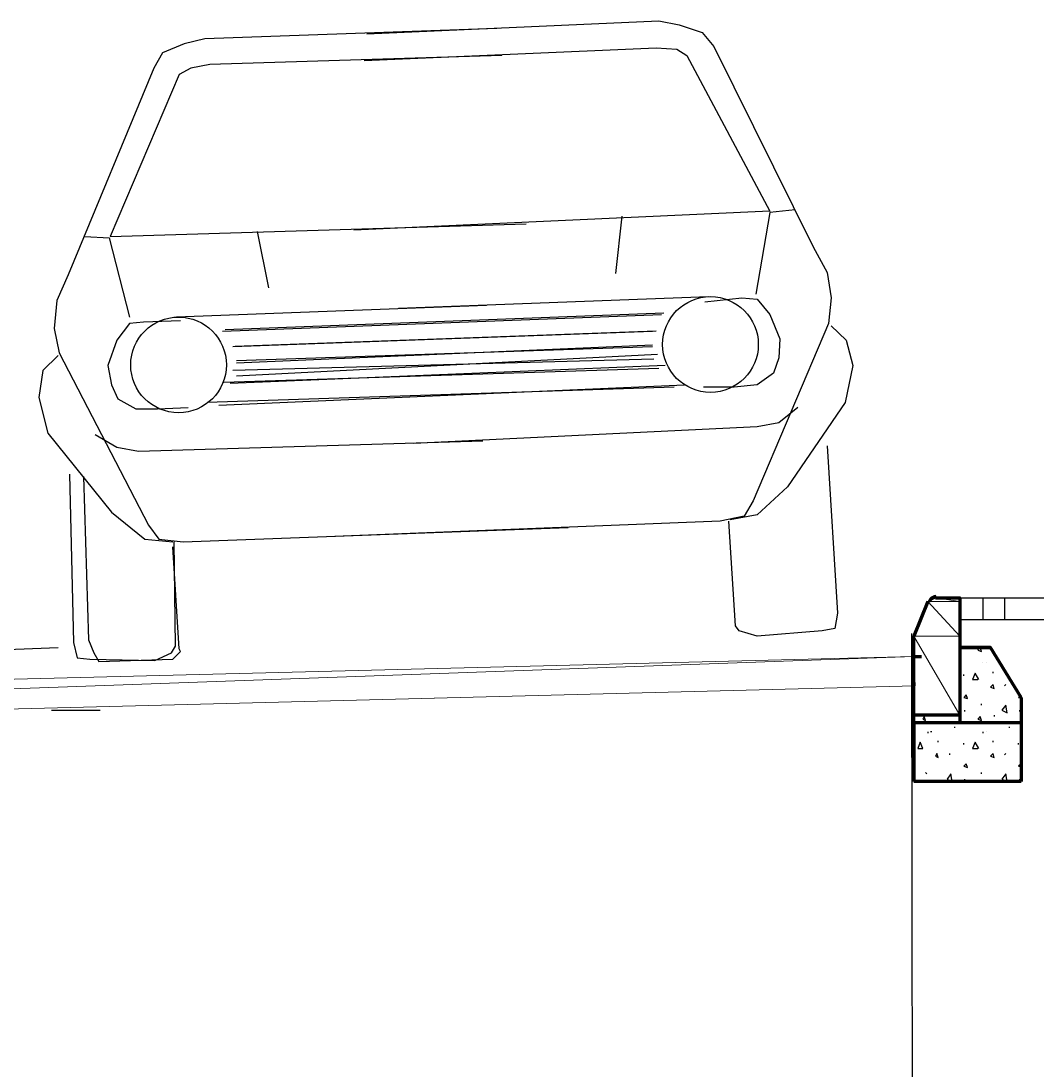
# Model space of a CAD drawing. Header units: inches. Extents: x 11 to 850, y 10 to 598.
# Drawn here: x 308.7 to 360.5, y 437.8 to 491.2 of the extents above; entities that cross this region are included whole.
import ezdxf

# ---------------------------------------------------------------- set-up
doc = ezdxf.new("R2010")
doc.units = ezdxf.units.IN
doc.header["$MEASUREMENT"] = 0
doc.layers.add('PDF_Geometry', color=7, linetype='Continuous')

msp = doc.modelspace()

# ---------------------------------------------------------------- linework, layer by layer
at = {"layer": 'PDF_Geometry', "color": 5, "lineweight": 25}
for points in [[(332.926, 490.832), (318.032, 490.312), (316.992, 490.052), (315.886, 489.597), (315.431, 488.816), (311.074, 478.281), (310.488, 476.98), (310.358, 475.549), (310.618, 474.313), (315.171, 465.534), (315.691, 464.818), (316.927, 464.688), (336.568, 465.403)], [(326.292, 490.572), (341.185, 491.223), (342.226, 491.028), (343.396, 490.637), (343.982, 489.922), (349.054, 479.711), (349.77, 478.411), (349.965, 477.11), (349.835, 475.809), (345.998, 466.769), (345.542, 465.989), (344.307, 465.729), (324.666, 464.948)], [(326.162, 489.207), (341.055, 489.857), (342.096, 489.792), (342.616, 489.467), (346.843, 481.532), (325.642, 480.557)], [(333.186, 489.467), (318.292, 489.011), (317.317, 488.816), (316.732, 488.491), (313.22, 480.232), (334.421, 480.882)], [(339.299, 481.272), (338.974, 478.346)], [(348.144, 481.597), (346.843, 481.467), (346.128, 477.305)], [(311.919, 480.232), (313.155, 480.167), (314.195, 476.134)], [(320.699, 480.492), (321.284, 477.63)], [(327.918, 476.59), (343.721, 477.175)], [(343.526, 476.915), (345.412, 477.11), (346.193, 477.045), (346.843, 476.264), (347.363, 475.029), (347.298, 474.053), (347.038, 473.273), (346.193, 472.688), (345.022, 472.557), (343.461, 472.557)], [(332.405, 476.72), (316.602, 476.134)], [(341.445, 476.33), (319.073, 475.484)], [(316.797, 475.939), (314.911, 475.874), (314.195, 475.809), (313.545, 474.964), (313.09, 473.663), (313.285, 472.687), (313.61, 471.972), (314.52, 471.452), (315.626, 471.452), (317.187, 471.517)], [(318.943, 475.419), (341.315, 476.264)], [(319.463, 474.639), (340.86, 475.419)], [(341.055, 475.419), (319.593, 474.639)], [(349.965, 475.679), (350.745, 474.964), (351.071, 473.663), (350.68, 471.777), (347.754, 467.485), (346.193, 466.054), (344.827, 465.794)], [(340.86, 474.704), (319.658, 473.793)], [(319.658, 473.923), (340.86, 474.639)], [(319.658, 473.143), (341.12, 474.248)], [(310.553, 474.183), (309.773, 473.403), (309.578, 472.037), (310.033, 470.216), (313.285, 466.184), (314.976, 464.818), (316.406, 464.688)], [(341.51, 473.663), (319.333, 472.753)], [(340.925, 473.988), (319.463, 473.403)], [(319.008, 472.818), (341.185, 473.533)], [(318.748, 471.647), (342.486, 472.687)], [(341.966, 472.557), (318.162, 471.777)], [(348.274, 471.517), (347.298, 470.736), (346.193, 470.541), (328.698, 469.696)], [(312.439, 470.151), (313.545, 469.501), (314.65, 469.306), (332.21, 469.826)], [(349.77, 469.566), (350.29, 461.046), (350.16, 460.266), (349.51, 460.136), (346.193, 459.875), (345.282, 460.136), (345.087, 460.396), (344.762, 465.729)], [(311.139, 468.135), (311.334, 459.55), (311.529, 458.77), (312.179, 458.705), (315.496, 458.64), (316.341, 459.03), (316.536, 459.355), (316.471, 464.688)], [(311.854, 468.005), (312.114, 459.68), (312.374, 459.03), (312.634, 458.575), (316.406, 458.705), (316.797, 459.095), (316.732, 459.225), (316.406, 464.428)]]:
    msp.add_lwpolyline(points, dxfattribs=at)
at = {"layer": 'PDF_Geometry', "color": 252, "lineweight": 25, "true_color": 0x989898}
msp.add_lwpolyline([(356.534, 461.827), (356.534, 455.843), (354.192, 455.843), (354.192, 459.875), (354.908, 461.631), (355.298, 461.827), (356.534, 461.827)], dxfattribs=at)
at = {"layer": 'PDF_Geometry', "color": 3, "lineweight": 70}
for points in [[(354.908, 461.631), (354.192, 459.875)], [(355.298, 461.827), (356.534, 461.827), (356.534, 455.453)], [(359.655, 455.453), (354.192, 455.453), (354.192, 459.875)], [(359.655, 456.754), (358.094, 459.29), (356.534, 459.29), (358.094, 459.29)], [(359.655, 456.754), (359.655, 455.453)], [(356.534, 455.843), (354.192, 455.843)], [(354.192, 455.453), (354.192, 452.461)], [(359.655, 455.453), (359.655, 452.461)], [(359.655, 452.461), (354.192, 452.461)]]:
    msp.add_lwpolyline(points, dxfattribs=at)
at = {"layer": 'PDF_Geometry', "color": 252, "lineweight": 0, "true_color": 0x989898}
for points in [[(354.192, 459.875), (356.534, 459.875), (354.908, 461.631), (354.192, 459.875)], [(354.908, 461.631), (356.534, 461.631), (355.298, 461.827), (354.908, 461.631)], [(356.534, 459.875), (354.908, 461.631), (356.534, 461.631), (356.534, 459.875)], [(356.534, 461.827), (355.298, 461.827), (355.298, 461.827), (356.534, 461.827)], [(356.534, 461.631), (355.298, 461.827), (356.534, 461.827), (356.534, 461.631)], [(356.534, 461.827), (356.534, 461.827), (356.534, 461.827)], [(356.534, 455.843), (354.192, 455.843), (354.192, 459.875), (356.534, 455.843)], [(354.192, 459.875), (356.534, 459.875), (356.534, 455.843), (354.192, 459.875)], [(356.534, 455.843), (356.534, 455.843), (354.192, 455.843), (356.534, 455.843)]]:
    msp.add_lwpolyline(points, dxfattribs=at)
at = {"layer": 'PDF_Geometry', "color": 1, "lineweight": 25}
for points in [[(356.534, 461.827), (362.062, 461.827)], [(357.704, 461.827), (357.704, 460.721)], [(358.81, 461.827), (358.81, 460.721)], [(356.534, 460.721), (361.801, 460.721)], [(356.534, 459.29), (358.094, 459.29), (359.655, 456.754), (359.655, 452.461), (354.192, 452.461), (354.192, 455.843), (356.534, 455.843), (356.534, 459.29)], [(357.509, 459.29), (357.444, 459.16), (357.639, 459.095), (357.574, 459.29)], [(357.704, 458.51), (357.704, 458.51)], [(357.899, 458.51), (357.899, 458.51)], [(356.729, 457.859), (356.729, 457.924)], [(357.509, 457.664), (357.314, 457.989), (357.184, 457.664), (357.444, 457.664)], [(358.224, 457.989), (358.224, 458.054)], [(358.29, 457.209), (358.224, 457.404), (358.094, 457.274), (358.29, 457.209)], [(358.875, 457.404), (358.81, 457.339)], [(356.924, 456.689), (356.859, 456.884), (356.729, 456.754), (356.924, 456.689)], [(359.59, 456.819), (359.525, 456.754), (359.655, 456.754)], [(356.794, 456.038), (356.794, 456.103)], [(357.639, 456.364), (357.639, 456.429)], [(358.94, 455.973), (358.875, 456.363), (358.68, 456.103), (358.94, 455.973)], [(359.59, 456.038), (359.59, 456.103)], [(354.778, 455.583), (354.713, 455.778), (354.647, 455.648), (354.778, 455.583)], [(355.493, 455.843), (355.493, 455.778)], [(357.639, 455.583), (357.574, 455.778), (357.444, 455.648), (357.639, 455.583)], [(358.29, 455.843), (358.29, 455.778)], [(354.908, 454.998), (354.908, 454.933)], [(355.103, 454.998), (355.038, 454.998)], [(356.273, 455.193), (356.273, 455.258)], [(357.704, 454.998), (357.704, 454.933)], [(357.899, 454.998), (357.899, 454.998)], [(359.07, 455.193), (359.07, 455.258)], [(354.647, 454.152), (354.517, 454.477), (354.387, 454.152), (354.647, 454.152)], [(355.428, 454.477), (355.428, 454.542)], [(356.729, 454.347), (356.729, 454.412)], [(357.509, 454.152), (357.314, 454.477), (357.184, 454.152), (357.444, 454.152)], [(358.224, 454.477), (358.224, 454.542)], [(359.525, 454.347), (359.525, 454.412)], [(355.428, 453.697), (355.363, 453.892), (355.298, 453.762), (355.428, 453.697)], [(356.013, 453.892), (356.013, 453.827)], [(358.29, 453.697), (358.224, 453.892), (358.094, 453.762), (358.29, 453.697)], [(358.875, 453.892), (358.81, 453.827)], [(356.924, 453.177), (356.859, 453.372), (356.729, 453.242), (356.924, 453.177)], [(359.655, 453.372), (359.525, 453.242), (359.655, 453.242)], [(354.843, 452.852), (354.778, 452.917)], [(356.143, 452.461), (356.078, 452.852), (355.883, 452.591), (356.078, 452.461)], [(357.639, 452.852), (357.639, 452.917)], [(358.94, 452.461), (358.875, 452.852), (358.68, 452.591), (358.94, 452.461)], [(356.794, 452.526), (356.794, 452.591)], [(359.59, 452.526), (359.59, 452.591)]]:
    msp.add_lwpolyline(points, dxfattribs=at)
at = {"layer": 'PDF_Geometry', "lineweight": 25}
for points in [[(354.062, 460.006), (354.127, 422.025)], [(303.594, 459.03), (310.553, 459.29)], [(310.228, 456.103), (312.699, 456.103)]]:
    msp.add_lwpolyline(points, dxfattribs=at)
at = {"layer": 'PDF_Geometry', "color": 251, "lineweight": 0, "true_color": 0x545454}
for points in [[(207.146, 455.128), (354.192, 458.835), (207.146, 453.567), (207.146, 455.128)], [(354.192, 458.835), (207.146, 453.567), (354.257, 457.339), (354.192, 458.835)]]:
    msp.add_lwpolyline(points, dxfattribs=at)
at = {"layer": 'PDF_Geometry', "lineweight": 20}
for points in [[(354.192, 458.835), (207.146, 455.128)], [(354.192, 458.835), (207.146, 455.128)], [(207.146, 453.567), (354.257, 457.339), (207.146, 453.567)]]:
    msp.add_lwpolyline(points, dxfattribs=at)
at = {"layer": 'PDF_Geometry', "color": 1, "lineweight": 70}
msp.add_lwpolyline([(354.192, 458.835), (354.582, 458.835)], dxfattribs=at)
at = {"layer": 'PDF_Geometry', "color": 5, "lineweight": 25}
for centre in [(343.819, 474.736), (316.699, 473.696)]:
    msp.add_circle(centre, 2.439, dxfattribs=at)
at = {"layer": 'PDF_Geometry', "color": 3, "lineweight": 70}
msp.add_open_spline([(355.33, 461.892), (355.177, 461.892), (355.036, 461.796), (354.961, 461.642)], degree=3, dxfattribs=at)

doc.saveas('drawing.dxf')
